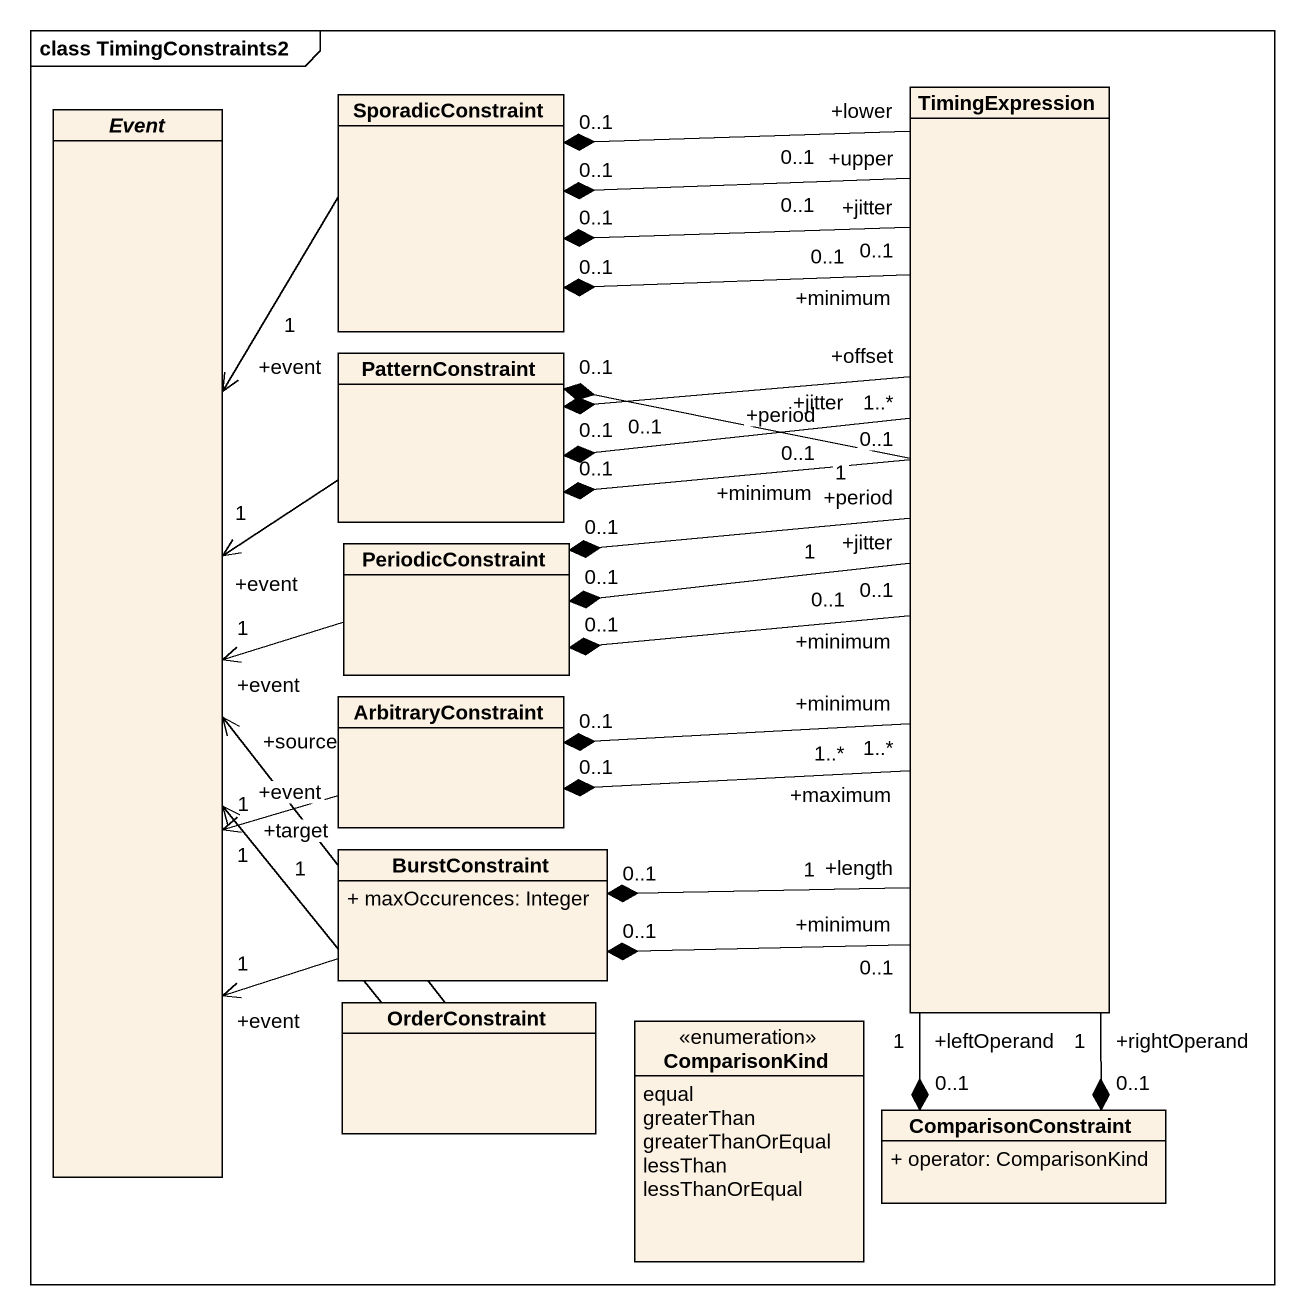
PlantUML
@startuml
mainframe class TimingConstraints2
hide circle
hide empty members
skinparam classAttributeIconSize 0
class SporadicConstraint
class TimingExpression
abstract class Event
class PatternConstraint
class PeriodicConstraint
class ArbitraryConstraint
class BurstConstraint {
  + maxOccurences: Integer
}
class OrderConstraint
enum ComparisonKind {
  equal
  greaterThan
  greaterThanOrEqual
  lessThan
  lessThanOrEqual
}
class ComparisonConstraint {
  + operator: ComparisonKind
}
SporadicConstraint "0..1" *-- "+jitter\n0..1" TimingExpression
SporadicConstraint "0..1" *-- "+upper\n0..1" TimingExpression
SporadicConstraint "0..1" *-- "+minimum\n0..1" TimingExpression
SporadicConstraint "0..1" *-- "+lower\n0..1" TimingExpression
SporadicConstraint --> "+event\n1" Event
TimingExpression "+period\n1" -left-* "0..1" PatternConstraint
TimingExpression "+leftOperand\n1" --* "0..1" ComparisonConstraint
TimingExpression "+rightOperand\n1" --* "0..1" ComparisonConstraint
PatternConstraint "0..1" *-right- "+offset\n1..*" TimingExpression
PatternConstraint "0..1" *-right- "+minimum\n0..1" TimingExpression
PatternConstraint "0..1" *-right- "+jitter\n0..1" TimingExpression
PatternConstraint --> "+event\n1" Event
PeriodicConstraint "0..1" *-right- "+jitter\n0..1" TimingExpression
PeriodicConstraint "0..1" *-right- "+period\n1" TimingExpression
PeriodicConstraint "0..1" *-right- "+minimum\n0..1" TimingExpression
PeriodicConstraint -left-> "+event\n1" Event
ArbitraryConstraint "0..1" *-right- "+minimum\n1..*" TimingExpression
ArbitraryConstraint "0..1" *-right- "+maximum\n1..*" TimingExpression
ArbitraryConstraint -left-> "+event\n1" Event
BurstConstraint "0..1" *-up- "+minimum\n0..1" TimingExpression
BurstConstraint "0..1" *-up- "+length\n1" TimingExpression
BurstConstraint -up-> "+event\n1" Event
OrderConstraint -up-> "+target\n1" Event
OrderConstraint -up-> "+source\n1" Event
@enduml
